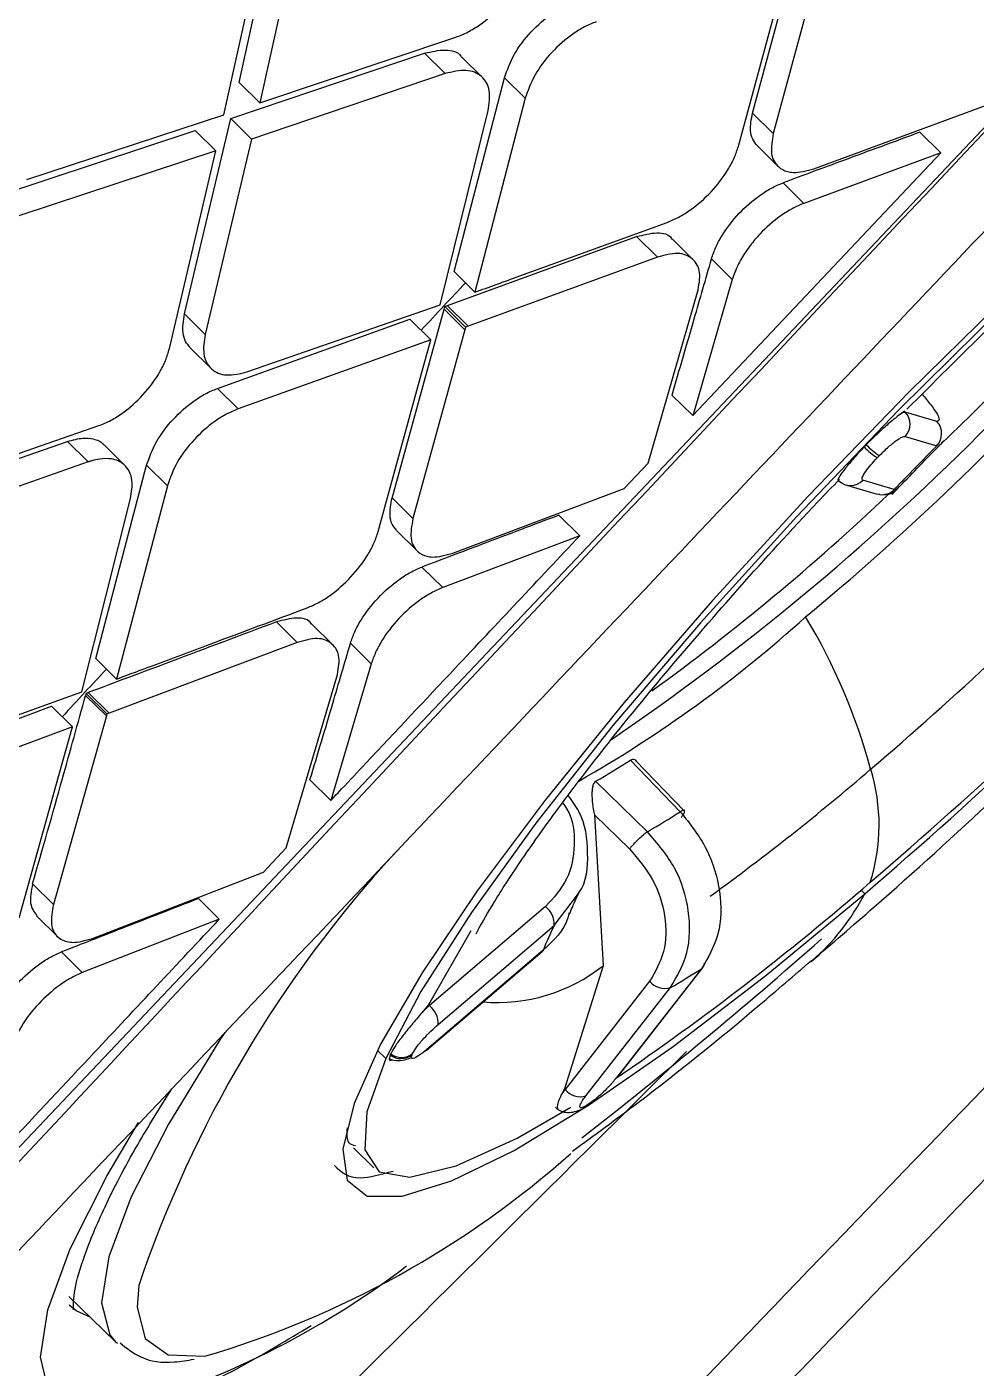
# Model space of a CAD drawing. Extents: x 525 to 613, y 487 to 635.
# Drawn here: x 536.659 to 537.302, y 578.359 to 579.266 of the extents above; entities that cross this region are included whole.
import ezdxf

# ---------------------------------------------------------------- set-up
doc = ezdxf.new("R2010")
doc.units = 0
doc.header["$MEASUREMENT"] = 0
doc.layers.add('1', color=4, linetype='Continuous')
doc.layers.add('STD TEST', color=3, linetype='Continuous')

# ---------------------------------------------------------------- blocks, each defined once
blk = doc.blocks.new('2023 VANGUARD')
at = {"layer": '1', "color": 3, "linetype": 'Continuous', "lineweight": 25}
for p, q in [((-30.8988, -12.69676), (-32.89817, -14.80879)), ((-32.15675, -13.46233), (-32.12678, -13.32712)), ((-32.11282, -13.34092), (-32.14277, -13.47614)), ((-32.16694, -13.48416), (-32.13723, -13.3487)), ((-31.80918, -13.48295), (-31.77436, -13.35483)), ((-31.76032, -13.3687), (-31.79511, -13.49685)), ((-31.81871, -13.50542), (-31.79039, -13.40084)), ((-32.14277, -13.47614), (-32.01005, -13.43166)), ((-32.16235, -13.48673), (-32.03115, -13.44242)), ((-32.01715, -13.45626), (-32.03115, -13.44242)), ((-31.99195, -13.45898), (-32.00595, -13.44514)), ((-32.14277, -13.47614), (-32.15675, -13.46232)), ((-32.01715, -13.45626), (-32.14836, -13.50055)), ((-32.01109, -13.59032), (-31.97704, -13.45915)), ((-31.96303, -13.473), (-31.97704, -13.45915)), ((-32.02069, -13.61273), (-31.98809, -13.48135)), ((-31.96303, -13.473), (-31.99704, -13.6042)), ((-31.76777, -13.5207), (-31.65154, -13.47787)), ((-32.30038, -13.52793), (-32.16694, -13.48416)), ((-32.19371, -13.61897), (-32.16235, -13.48673)), ((-32.14836, -13.50055), (-32.16232, -13.48675)), ((-31.79511, -13.49685), (-31.80917, -13.48295)), ((-32.31965, -13.53882), (-32.18647, -13.49479)), ((-32.17248, -13.5086), (-32.18647, -13.49479)), ((-31.68172, -13.5098), (-31.69581, -13.49588)), ((-32.17249, -13.5086), (-32.30568, -13.55263)), ((-32.2039, -13.64238), (-32.17249, -13.50861)), ((-32.14836, -13.50055), (-32.17971, -13.63281)), ((-31.8061, -13.50501), (-31.79203, -13.51891)), ((-31.84956, -13.68778), (-31.68172, -13.5098)), ((-31.68172, -13.5098), (-31.7744, -13.54409)), ((-31.78848, -13.53017), (-31.7744, -13.54409)), ((-31.9716, -13.595), (-31.86705, -13.55702)), ((-32.01565, -13.61333), (-31.88764, -13.56661)), ((-31.87356, -13.58052), (-31.88763, -13.56661)), ((-31.84926, -13.58234), (-31.86334, -13.56843)), ((-31.87356, -13.58052), (-32.0016, -13.62722)), ((-31.82286, -13.59556), (-31.83694, -13.58165)), ((-31.99704, -13.6042), (-32.01109, -13.59032)), ((-31.82286, -13.59556), (-31.84956, -13.68779)), ((-31.87978, -13.71986), (-31.84634, -13.60425)), ((-32.15135, -13.65816), (-32.02069, -13.61273)), ((-32.05314, -13.74352), (-32.01792, -13.61577)), ((-32.01792, -13.61577), (-32.01744, -13.61398)), ((-32.00386, -13.62966), (-32.01789, -13.61579)), ((-32.01744, -13.61398), (-32.01565, -13.61333)), ((-32.00338, -13.62787), (-32.01741, -13.61401)), ((-32.0016, -13.62722), (-32.01562, -13.61336)), ((-32.17971, -13.63281), (-32.19372, -13.61897)), ((-32.1714, -13.66937), (-32.04104, -13.62254)), ((-32.02699, -13.63643), (-32.04104, -13.62254)), ((-32.00386, -13.62966), (-32.03906, -13.75743)), ((-32.00338, -13.62787), (-32.00386, -13.62966)), ((-32.0016, -13.62722), (-32.00338, -13.62787)), ((-32.18985, -13.64181), (-32.17584, -13.65566)), ((-32.02699, -13.63643), (-32.15737, -13.68324)), ((-32.03382, -13.66184), (-32.02699, -13.63643)), ((-32.0625, -13.76617), (-32.03382, -13.66184)), ((-32.15736, -13.68323), (-32.17138, -13.66938)), ((-31.84956, -13.68778), (-31.86368, -13.67384)), ((-31.70629, -13.68483), (-31.70731, -13.68547)), ((-31.70731, -13.68547), (-31.70576, -13.68539)), ((-31.70576, -13.68539), (-31.70629, -13.68483)), ((-31.68435, -13.69167), (-31.70576, -13.68539)), ((-32.38327, -13.74013), (-32.25166, -13.69455)), ((-32.4029, -13.75066), (-32.27281, -13.70526)), ((-32.25879, -13.71911), (-32.27281, -13.70526)), ((-32.23394, -13.72149), (-32.24795, -13.70764)), ((-31.73361, -13.70893), (-31.73221, -13.70748)), ((-31.70593, -13.70185), (-31.68451, -13.70812)), ((-31.68451, -13.70812), (-31.68384, -13.70702)), ((-31.72469, -13.7163), (-31.72328, -13.71485)), ((-32.25879, -13.71911), (-32.3889, -13.7645)), ((-32.25376, -13.85216), (-32.2193, -13.7214)), ((-32.20527, -13.73526), (-32.2193, -13.7214)), ((-31.89604, -13.73713), (-31.87978, -13.71986)), ((-32.20527, -13.73526), (-32.23969, -13.86607)), ((-31.75078, -13.73192), (-31.75152, -13.73117)), ((-31.74615, -13.73459), (-31.72473, -13.74087)), ((-31.71319, -13.73776), (-31.7346, -13.73148)), ((-32.26314, -13.87479), (-32.23014, -13.74382)), ((-32.03906, -13.75743), (-32.05314, -13.74351)), ((-32.01211, -13.7809), (-31.89604, -13.73713)), ((-31.71248, -13.73661), (-31.71319, -13.73776)), ((-31.92616, -13.76909), (-31.94027, -13.75515)), ((-32.05023, -13.76541), (-32.03615, -13.77933)), ((-31.92616, -13.76909), (-32.01884, -13.80418)), ((-32.01884, -13.80418), (-32.03294, -13.79024)), ((-32.11731, -13.84129), (-32.1314, -13.82737)), ((-32.09324, -13.8429), (-32.1074, -13.82891)), ((-32.11731, -13.84129), (-32.24475, -13.88913)), ((-32.08132, -13.84181), (-32.06721, -13.85575)), ((-32.23969, -13.86607), (-32.25376, -13.85216)), ((-32.06721, -13.85575), (-32.09457, -13.94821)), ((-32.12475, -13.98034), (-32.09053, -13.8646)), ((-32.39267, -13.92134), (-32.26314, -13.87479)), ((-32.2602, -13.87573), (-32.26058, -13.87711)), ((-32.2465, -13.89102), (-32.26058, -13.87711)), ((-32.25883, -13.87522), (-32.2602, -13.87573)), ((-32.24612, -13.88965), (-32.2602, -13.87573)), ((-32.24475, -13.88913), (-32.25883, -13.87522)), ((-32.41283, -13.93244), (-32.28361, -13.88449)), ((-32.26954, -13.8984), (-32.28361, -13.88449)), ((-32.24612, -13.88965), (-32.2465, -13.89102)), ((-32.24475, -13.88913), (-32.24612, -13.88965)), ((-32.26954, -13.8984), (-32.39878, -13.94633)), ((-32.2465, -13.89102), (-32.28239, -14.01862)), ((-32.27635, -13.92326), (-32.26954, -13.8984)), ((-32.30563, -14.02756), (-32.27635, -13.92326)), ((-31.85807, -13.95583), (-31.89183, -13.92095)), ((-31.85523, -13.95542), (-31.88833, -13.92121)), ((-32.09458, -13.94821), (-32.10872, -13.93423)), ((-31.91539, -13.93526), (-31.88034, -13.96936)), ((-31.91621, -13.95793), (-31.91036, -14.06008)), ((-31.91621, -13.95793), (-31.89241, -13.98106)), ((-32.14007, -13.99665), (-32.12475, -13.98034)), ((-32.25595, -14.04158), (-32.14007, -13.99665)), ((-32.28238, -14.01862), (-32.29649, -14.00468)), ((-32.17013, -14.02864), (-32.18427, -14.01467)), ((-31.9434, -14.03285), (-31.92762, -14.01212)), ((-31.73319, -14.01135), (-31.73569, -14.00886)), ((-32.29381, -14.02636), (-32.2797, -14.04031)), ((-31.94926, -14.02005), (-32.02786, -14.08709)), ((-32.17013, -14.02864), (-32.26281, -14.06474)), ((-32.022, -14.09989), (-31.9434, -14.03285)), ((-31.99987, -14.03653), (-32.0284, -14.08654)), ((-32.27695, -14.05077), (-32.26281, -14.06474)), ((-32.03012, -14.11745), (-31.95151, -14.05042)), ((-31.95095, -14.04965), (-32.02956, -14.11669)), ((-31.95095, -14.04965), (-31.95151, -14.05042)), ((-31.91036, -14.06009), (-31.93654, -14.14333)), ((-31.84365, -14.06208), (-31.90084, -14.13539)), ((-31.89975, -14.13443), (-31.84256, -14.06112)), ((-31.8788, -14.07056), (-31.93599, -14.14387)), ((-31.92196, -14.14822), (-31.86477, -14.07491)), ((-32.0284, -14.08654), (-32.03215, -14.09089)), ((-32.03215, -14.09089), (-32.02786, -14.08709)), ((-32.02786, -14.08709), (-32.0284, -14.08654)), ((-32.05733, -14.12287), (-32.06301, -14.11737)), ((-32.05442, -14.1205), (-32.05405, -14.11968)), ((-32.03963, -14.12036), (-32.03926, -14.11953)), ((-31.93654, -14.14333), (-31.93874, -14.14759)), ((-31.93874, -14.14759), (-31.93599, -14.14387)), ((-31.93599, -14.14387), (-31.93654, -14.14333)), ((-31.92395, -14.15673), (-31.92292, -14.1561)), ((-31.92082, -14.15423), (-31.92186, -14.15486)), ((-32.07935, -14.18341), (-32.06543, -14.19687)), ((-32.27196, -14.28395), (-32.24049, -14.31432)), ((-32.24049, -14.31432), (-32.23908, -14.31559))]:
    blk.add_line(p, q, dxfattribs=at)
at = {"layer": '1', "color": 3, "linetype": 'Continuous', "lineweight": 25, "flags": 128}
for points in [[(-31.49222, -13.47536), (-31.56189, -13.53663), (-31.6327, -13.60252), (-31.70307, -13.67155), (-31.77141, -13.74219), (-31.83621, -13.81285), (-31.89602, -13.88196), (-31.9495, -13.94798), (-31.99546, -14.00942), (-32.03286, -14.06492), (-32.06088, -14.11324), (-32.07889, -14.15329), (-32.08648, -14.18419), (-32.08349, -14.20524), (-32.06999, -14.21597), (-32.04627, -14.21615), (-32.01286, -14.20576), (-31.97052, -14.18504), (-31.92018, -14.15446), (-31.86298, -14.1147), (-31.80018, -14.06664), (-31.73319, -14.01135)], [(-31.49564, -13.48352), (-31.56666, -13.54606), (-31.63881, -13.61347), (-31.71031, -13.68408), (-31.77941, -13.75615), (-31.8444, -13.82791), (-31.90367, -13.8976), (-31.95578, -13.96349), (-31.99944, -14.02396), (-32.03357, -14.07753), (-32.05733, -14.12287)], [(-31.72305, -13.74122), (-31.72346, -13.74116), (-31.72473, -13.74087)], [(-32.16643, -14.10527), (-32.16974, -14.11031), (-32.20459, -14.16724), (-32.22981, -14.21642), (-32.24496, -14.25702), (-32.24978, -14.28834), (-32.24419, -14.30984), (-32.24049, -14.31432)], [(-32.05733, -14.12287), (-32.07014, -14.15888), (-32.07169, -14.18466), (-32.06192, -14.19957), (-32.04109, -14.20325), (-32.00971, -14.19562), (-31.96855, -14.17685), (-31.93208, -14.15588)], [(-31.89975, -14.13443), (-31.89984, -14.13453), (-31.90084, -14.13539)], [(-31.92082, -14.15423), (-31.92198, -14.15543), (-31.92292, -14.1561)], [(-32.24085, -14.36171), (-32.24495, -14.36218), (-32.27029, -14.35993), (-32.28572, -14.34749), (-32.29101, -14.32506), (-32.28606, -14.29299), (-32.27096, -14.25179), (-32.24595, -14.2021), (-32.2249, -14.16617)], [(-32.22461, -14.2766), (-32.22576, -14.29116), (-32.22028, -14.31228), (-32.20466, -14.32339), (-32.17978, -14.3244)], [(-32.25745, -14.29796), (-32.26709, -14.29373), (-32.27173, -14.28977)]]:
    blk.add_lwpolyline(points, dxfattribs=at)
at = {"layer": '1', "color": 3, "linetype": 'Continuous', "lineweight": 25}
for centre, radius, start, end in [((-32.88227, -12.47365), 1.73491, 304.29501, 325.66972), ((-32.90513, -12.45114), 1.77923, 309.50503, 325.84265), ((-32.88506, -12.45361), 1.73759, 313.80986, 323.86275), ((-31.71448, -13.69353), 0.01193, 315.81174, 43.04017), ((-31.69307, -13.69981), 0.01193, 315.81172, 43.04209), ((-31.69882, -13.67614), 0.04579, 223.17789, 237.70417), ((-29.6896, -15.66701), 2.79587, 135.5221, 136.36711), ((-31.70022, -13.6776), 0.04579, 223.17789, 237.70417), ((-31.74291, -13.72357), 0.01147, 226.6869, 316.42054), ((-32.7835, -12.61947), 1.54757, 305.8414, 313.54601), ((-31.72155, -13.72974), 0.01158, 262.55316, 316.19703), ((-33.50633, -11.85368), 2.73081, 310.5996, 315.37215), ((-34.06604, -11.29243), 3.58256, 310.62975, 315.57949), ((-33.96678, -11.39365), 3.43762, 310.60515, 315.43666), ((-32.35764, -13.17859), 0.87061, 299.66824, 312.16049), ((-32.1143, -14.03064), 0.39877, 15.04663, 31.22136), ((-32.16559, -13.4969), 0.50474, 299.71633, 302.84511), ((-32.82945, -12.64757), 1.68754, 305.99019, 310.69128), ((-31.85116, -13.96495), 0.1277, 342.41296, 17.23532), ((-32.13124, -13.53129), 0.50483, 299.80192, 302.75941), ((-31.44499, -14.54028), 0.823, 137.4772, 161.3134), ((-32.96371, -12.58045), 1.88377, 304.30869, 310.93596), ((-31.86937, -13.94088), 0.15333, 310.90355, 332.63765), ((-31.95879, -14.03215), 0.01541, 357.39741, 51.76862), ((-31.72007, -14.14336), 0.24918, 153.67312, 157.91046), ((-34.07308, -11.42423), 3.49161, 307.97322, 311.43393), ((-31.98167, -13.97032), 0.11466, 265.06398, 308.46839), ((-32.16637, -13.55468), 0.60134, 300.10348, 302.45797), ((-31.84593, -14.05849), 0.00425, 302.45701, 1.52106), ((-31.86851, -14.06217), 0.01327, 219.17399, 286.3598), ((-32.03739, -14.09919), 0.0154, 357.39704, 51.76788), ((-32.03154, -14.1158), 0.00217, 274.93329, 335.67342), ((-32.04712, -14.11077), 0.01216, 233.10613, 308.01846), ((-32.04675, -14.10995), 0.01216, 233.10613, 308.01846), ((-31.9257, -14.13548), 0.01327, 219.17507, 286.36012), ((-31.92794, -14.15016), 0.00769, 285.70699, 322.27719), ((-32.36306, -13.70153), 0.64928, 286.39659, 311.58249), ((-32.40228, -13.79008), 0.59399, 285.76997, 307.18472)]:
    blk.add_arc(centre, radius, start, end, dxfattribs=at)
for points, knots in [([(-26.25657, -9.00659), (-26.28639, -9.03262), (-26.34616, -9.08477), (-26.43588, -9.16337), (-26.52589, -9.24245), (-26.61618, -9.32202), (-26.70675, -9.40207), (-26.79761, -9.48261), (-26.96246, -9.62917), (-27.20071, -9.84237), (-27.56336, -10.17021), (-27.97706, -10.54895), (-28.64491, -11.16944), (-29.51041, -11.99309), (-30.38702, -12.85546), (-31.08022, -13.55442), (-31.59577, -14.08289), (-32.10642, -14.61502), (-32.50043, -15.03251), (-32.78012, -15.33225), (-32.94828, -15.5135), (-33.11556, -15.69485), (-33.28196, -15.8763), (-33.44748, -16.05784), (-33.61212, -16.23948), (-33.77589, -16.42122), (-33.93877, -16.60306), (-34.10078, -16.78499), (-34.2619, -16.96703), (-34.42218, -17.14914), (-34.52841, -17.27076), (-34.58149, -17.33153)], [0, 0, 0, 0, 0.010126, 0.020295, 0.030505, 0.040758, 0.051054, 0.061392, 0.071773, 0.107388, 0.142994, 0.196448, 0.250296, 0.375054, 0.500194, 0.562652, 0.625129, 0.687783, 0.750122, 0.771141, 0.792123, 0.813067, 0.833974, 0.854846, 0.875682, 0.896484, 0.917252, 0.937986, 0.958689, 0.97936, 1, 1, 1, 1]), ([(-34.2953, -16.35644), (-34.14823, -16.20119), (-33.85224, -15.88876), (-33.42001, -15.43141), (-33.01014, -14.9978), (-32.63664, -14.60267), (-32.26473, -14.20939), (-31.88595, -13.8093), (-31.49148, -13.39343), (-31.16359, -13.0484), (-30.89979, -12.77112), (-30.69771, -12.5589), (-30.49465, -12.34581), (-30.2801, -12.12086), (-30.04349, -11.87298), (-29.7782, -11.59537), (-29.4728, -11.27614), (-29.12524, -10.91318), (-28.73351, -10.50434), (-28.30692, -10.05918), (-27.85935, -9.59244), (-27.55441, -9.27357), (-27.40314, -9.11539)], [0, 0, 0, 0, 0.064164, 0.129134, 0.188798, 0.243179, 0.292266, 0.351199, 0.408496, 0.464259, 0.494029, 0.523343, 0.552199, 0.582361, 0.616634, 0.655054, 0.697624, 0.749251, 0.805912, 0.867594, 0.93432, 1, 1, 1, 1]), ([(-26.55478, -9.37295), (-26.88226, -9.65981), (-27.5372, -10.23354), (-28.50504, -11.11777), (-29.46085, -12.01809), (-30.40261, -12.93529), (-31.32967, -13.86783), (-32.24048, -14.81509), (-33.13578, -15.77498), (-33.7174, -16.4252), (-34.00821, -16.75031)], [0, 0, 0, 0, 0.125, 0.25, 0.375, 0.5, 0.625, 0.75, 0.875, 1, 1, 1, 1]), ([(-25.4146, -10.42822), (-25.73718, -10.66788), (-26.37907, -11.14478), (-27.29479, -11.91767), (-28.1843, -12.70944), (-29.04763, -13.52619), (-29.88568, -14.35636), (-30.70248, -15.19729), (-31.48962, -16.05891), (-32.25225, -16.95211), (-32.72607, -17.57745), (-32.96433, -17.8919)], [0, 0, 0, 0, 0.113392, 0.225638, 0.337341, 0.448782, 0.560233, 0.669481, 0.778832, 0.888788, 1, 1, 1, 1]), ([(-24.94078, -10.91658), (-25.07314, -11.00395), (-25.34063, -11.18051), (-25.73977, -11.45882), (-26.14187, -11.75063), (-26.54587, -12.05691), (-26.93998, -12.36861), (-27.39127, -12.74029), (-27.90368, -13.18313), (-28.49004, -13.71901), (-29.00885, -14.21955), (-29.45203, -14.66528), (-29.81071, -15.03849), (-30.15206, -15.4062), (-30.47616, -15.7679), (-30.79284, -16.13423), (-31.16982, -16.58711), (-31.59854, -17.13064), (-32.06215, -17.75575), (-32.34962, -18.17759), (-32.49127, -18.38545)], [0, 0, 0, 0, 0.044709, 0.090349, 0.13691, 0.184379, 0.232745, 0.277954, 0.348418, 0.422679, 0.500679, 0.550525, 0.598903, 0.645795, 0.691185, 0.735062, 0.781563, 0.856423, 0.929252, 1, 1, 1, 1]), ([(-30.89711, -12.69707), (-31.30908, -13.13221), (-31.94241, -13.80118), (-33.07212, -15.01723), (-33.79284, -15.79493), (-34.29483, -16.33661)], [0, 0, 0, 0, 0.360925, 0.55487, 1, 1, 1, 1]), ([(-32.01005, -13.43166), (-32.00728, -13.43057), (-32.00189, -13.42845), (-31.99148, -13.42196), (-31.97939, -13.41138), (-31.96987, -13.39854), (-31.96439, -13.38774), (-31.96284, -13.38241), (-31.96205, -13.37972)], [0, 0, 0, 0, 0.135033, 0.26346, 0.499555, 0.743258, 0.870124, 1, 1, 1, 1]), ([(-31.97705, -13.45915), (-31.97517, -13.45385), (-31.97147, -13.44336), (-31.95946, -13.42762), (-31.9473, -13.41696), (-31.93689, -13.4105), (-31.93162, -13.40839), (-31.92894, -13.40732)], [0, 0, 0, 0, 0.252355, 0.499548, 0.740352, 0.86794, 1, 1, 1, 1]), ([(-31.91492, -13.42117), (-31.91759, -13.42224), (-31.92285, -13.42434), (-31.93325, -13.43079), (-31.94544, -13.44146), (-31.95745, -13.45721), (-31.96116, -13.46771), (-31.96303, -13.473)], [0, 0, 0, 0, 0.1315, 0.258861, 0.500203, 0.748014, 1, 1, 1, 1]), ([(-32.03115, -13.44242), (-32.0264, -13.44137), (-32.0169, -13.43927), (-32.00823, -13.44148), (-32.00636, -13.44504), (-32.0062, -13.44534)], [0, 0, 0, 0, 0.47784, 0.955681, 1, 1, 1, 1]), ([(-31.76944, -14.05717), (-31.75531, -14.04501), (-31.71384, -14.00931), (-31.64526, -13.9472), (-31.56482, -13.87068), (-31.4867, -13.79258), (-31.41108, -13.71318), (-31.33797, -13.63252), (-31.26788, -13.55038), (-31.21446, -13.48495), (-31.1866, -13.44694), (-31.17902, -13.4366)], [0, 0, 0, 0, 0.0661386, 0.1941198, 0.319048, 0.4425126, 0.5660406, 0.6906169, 0.8179342, 0.9504935, 1, 1, 1, 1]), ([(-31.80598, -13.5049), (-31.8071, -13.5036), (-31.8094, -13.50095), (-31.81117, -13.4938), (-31.80994, -13.48711), (-31.80917, -13.48295)], [0, 0, 0, 0, 0.2667684, 0.5449548, 1, 1, 1, 1]), ([(-31.79511, -13.49685), (-31.79591, -13.50158), (-31.79751, -13.51107), (-31.79286, -13.51928), (-31.78672, -13.52246), (-31.77916, -13.52374), (-31.77259, -13.52199), (-31.76777, -13.52071)], [0, 0, 0, 0, 0.249436, 0.499162, 0.659054, 0.75015, 1, 1, 1, 1]), ([(-31.69581, -13.49588), (-31.71309, -13.50229), (-31.74396, -13.51374), (-31.77488, -13.52515), (-31.78848, -13.53017)], [0, 0, 0, 0, 0.56, 1, 1, 1, 1]), ([(-31.86705, -13.55702), (-31.86439, -13.55592), (-31.85917, -13.55374), (-31.84884, -13.5472), (-31.83668, -13.53657), (-31.82696, -13.52383), (-31.82127, -13.51325), (-31.81957, -13.50805), (-31.81871, -13.50542)], [0, 0, 0, 0, 0.132268, 0.25987, 0.500236, 0.742346, 0.869335, 1, 1, 1, 1]), ([(-31.70464, -13.6835), (-31.68641, -13.66523), (-31.64868, -13.62742), (-31.59057, -13.57271), (-31.54322, -13.53007), (-31.51638, -13.50701), (-31.50834, -13.5001)], [0, 0, 0, 0, 0.278541, 0.576582, 0.873075, 1, 1, 1, 1]), ([(-31.83695, -13.58165), (-31.83607, -13.57906), (-31.83435, -13.57395), (-31.82864, -13.56343), (-31.81885, -13.55065), (-31.80661, -13.53998), (-31.79628, -13.53344), (-31.79111, -13.53127), (-31.78848, -13.53016)], [0, 0, 0, 0, 0.129272, 0.255761, 0.499581, 0.741672, 0.868909, 1, 1, 1, 1]), ([(-31.7744, -13.54408), (-31.77702, -13.54519), (-31.78219, -13.54737), (-31.7925, -13.55389), (-31.7999, -13.56035), (-31.80647, -13.56733), (-31.81106, -13.57273), (-31.817, -13.58149), (-31.82077, -13.58957), (-31.82232, -13.59402), (-31.82286, -13.59556)], [0, 0, 0, 0, 0.13094, 0.258068, 0.499612, 0.499695, 0.624656, 0.769742, 0.920027, 1, 1, 1, 1]), ([(-31.88763, -13.56661), (-31.883, -13.56542), (-31.87374, -13.56303), (-31.86537, -13.56495), (-31.86368, -13.56836), (-31.86356, -13.56861)], [0, 0, 0, 0, 0.480701, 0.961402, 1, 1, 1, 1]), ([(-31.86367, -13.67384), (-31.85864, -13.65668), (-31.84966, -13.62603), (-31.84083, -13.59521), (-31.83694, -13.58165)], [0, 0, 0, 0, 0.56, 1, 1, 1, 1]), ([(-32.00349, -13.59783), (-32.00834, -13.60303), (-32.01833, -13.61375), (-32.02833, -13.62449), (-32.03348, -13.63002)], [0, 0, 0, 0, 0.484579, 1, 1, 1, 1]), ([(-31.99704, -13.6042), (-31.99229, -13.60249), (-31.98381, -13.59942), (-31.97533, -13.59635), (-31.9716, -13.595)], [0, 0, 0, 0, 0.56, 1, 1, 1, 1]), ([(-32.18975, -13.64172), (-32.19089, -13.64041), (-32.19323, -13.63772), (-32.19539, -13.63042), (-32.19437, -13.62342), (-32.19372, -13.61897)], [0, 0, 0, 0, 0.254788, 0.525371, 1, 1, 1, 1]), ([(-32.17971, -13.63281), (-32.18038, -13.63742), (-32.18142, -13.64455), (-32.17894, -13.65193), (-32.17456, -13.65771), (-32.16575, -13.66156), (-32.15615, -13.65929), (-32.15135, -13.65816)], [0, 0, 0, 0, 0.236457, 0.365422, 0.501228, 0.750545, 1, 1, 1, 1]), ([(-32.25166, -13.69455), (-32.2489, -13.69344), (-32.24354, -13.69127), (-32.2332, -13.68471), (-32.22118, -13.67405), (-32.2117, -13.66117), (-32.20624, -13.65036), (-32.20468, -13.64506), (-32.2039, -13.64238)], [0, 0, 0, 0, 0.135568, 0.264157, 0.499477, 0.74404, 0.870718, 1, 1, 1, 1]), ([(-32.21931, -13.7214), (-32.21743, -13.71612), (-32.21371, -13.70564), (-32.20176, -13.68989), (-32.18967, -13.67917), (-32.17934, -13.67263), (-32.17408, -13.67047), (-32.1714, -13.66937)], [0, 0, 0, 0, 0.251611, 0.499637, 0.739038, 0.866938, 1, 1, 1, 1]), ([(-31.69436, -13.6733), (-31.69234, -13.67574), (-31.68606, -13.68331), (-31.68159, -13.69083), (-31.68343, -13.69139), (-31.68435, -13.69167)], [0, 0, 0, 0, 0.191993, 0.596618, 1, 1, 1, 1]), ([(-32.15736, -13.68323), (-32.16003, -13.68433), (-32.16527, -13.68648), (-32.1756, -13.693), (-32.18771, -13.70373), (-32.19968, -13.71951), (-32.2034, -13.72999), (-32.20527, -13.73527)], [0, 0, 0, 0, 0.13223, 0.259817, 0.500136, 0.748424, 1, 1, 1, 1]), ([(-31.70731, -13.68547), (-31.70845, -13.6863), (-31.71074, -13.68798), (-31.71707, -13.69317), (-31.72455, -13.6998), (-31.72968, -13.70494), (-31.73221, -13.70748)], [0, 0, 0, 0, 0.246603, 0.499388, 0.752586, 1, 1, 1, 1]), ([(-32.27281, -13.70526), (-32.26923, -13.70426), (-32.26288, -13.70249), (-32.2548, -13.70343), (-32.24992, -13.70521), (-32.24828, -13.70749), (-32.24809, -13.70776)], [0, 0, 0, 0, 0.349793, 0.62048, 0.954518, 1, 1, 1, 1]), ([(-31.72328, -13.71485), (-31.72121, -13.7128), (-31.71707, -13.70871), (-31.71159, -13.70437), (-31.70769, -13.70197), (-31.70652, -13.70189), (-31.70593, -13.70185)], [0, 0, 0, 0, 0.279658, 0.559227, 0.779582, 1, 1, 1, 1]), ([(-31.71474, -13.74116), (-31.70563, -13.73163), (-31.69393, -13.7194), (-31.68198, -13.70726), (-31.67935, -13.70458)], [0, 0, 0, 0, 0.779431, 1, 1, 1, 1]), ([(-32.23013, -13.74382), (-32.22948, -13.73954), (-32.22844, -13.7327), (-32.23076, -13.7253), (-32.23492, -13.71976), (-32.24188, -13.71671), (-32.24982, -13.71676), (-32.25525, -13.71795), (-32.25789, -13.71883), (-32.2587, -13.71908), (-32.25879, -13.71911)], [0, 0, 0, 0, 0.221443, 0.353893, 0.500547, 0.710557, 0.863981, 0.96052, 0.995484, 1, 1, 1, 1]), ([(-31.73362, -13.70893), (-31.73602, -13.7115), (-31.74089, -13.71669), (-31.74655, -13.72363), (-31.75046, -13.72903), (-31.75117, -13.73046), (-31.75152, -13.73116)], [0, 0, 0, 0, 0.247558, 0.500834, 0.753648, 1, 1, 1, 1]), ([(-31.7346, -13.73148), (-31.73489, -13.73106), (-31.73546, -13.7302), (-31.73304, -13.72608), (-31.72928, -13.72122), (-31.72622, -13.71794), (-31.72469, -13.7163)], [0, 0, 0, 0, 0.279486, 0.559002, 0.779415, 1, 1, 1, 1]), ([(-31.99623, -14.03858), (-31.99564, -14.03738), (-31.99362, -14.03332), (-31.98404, -14.01669), (-31.96661, -13.98974), (-31.94082, -13.95334), (-31.90708, -13.9093), (-31.86586, -13.85885), (-31.818, -13.80382), (-31.77882, -13.76044), (-31.75524, -13.73598), (-31.75035, -13.73092)], [0, 0, 0, 0, 0.043004, 0.145997, 0.261439, 0.388068, 0.523586, 0.66555, 0.811895, 0.961062, 1, 1, 1, 1]), ([(-32.05011, -13.7653), (-32.05121, -13.76403), (-32.05347, -13.76142), (-32.05519, -13.75435), (-32.05392, -13.74767), (-32.05314, -13.74351)], [0, 0, 0, 0, 0.265135, 0.542923, 1, 1, 1, 1]), ([(-31.71953, -13.74091), (-31.71835, -13.74094), (-31.7146, -13.74101), (-31.71254, -13.73848), (-31.71113, -13.73675)], [0, 0, 0, 0, 0.314525, 1, 1, 1, 1]), ([(-32.03906, -13.75743), (-32.03988, -13.76215), (-32.04152, -13.77159), (-32.03694, -13.77976), (-32.03084, -13.78284), (-32.02334, -13.78399), (-32.0169, -13.78222), (-32.01211, -13.7809)], [0, 0, 0, 0, 0.249373, 0.499119, 0.663157, 0.750128, 1, 1, 1, 1]), ([(-31.94027, -13.75515), (-31.95756, -13.76171), (-31.98844, -13.77342), (-32.01934, -13.7851), (-32.03294, -13.79024)], [0, 0, 0, 0, 0.56, 1, 1, 1, 1]), ([(-32.1107, -13.8179), (-32.10806, -13.81677), (-32.10287, -13.81455), (-32.0926, -13.80796), (-32.08048, -13.79728), (-32.07077, -13.78452), (-32.06508, -13.77396), (-32.06336, -13.76879), (-32.06249, -13.76616)], [0, 0, 0, 0, 0.1325096, 0.2601984, 0.5003101, 0.742674, 0.8695669, 1, 1, 1, 1]), ([(-32.09458, -13.94821), (-32.09374, -13.94732), (-32.09132, -13.94474), (-32.0834, -13.93632), (-32.05617, -13.90734), (-32.00247, -13.85021), (-31.95424, -13.79894), (-31.92616, -13.76909)], [0, 0, 0, 0, 0.014823, 0.043268, 0.141024, 0.5, 1, 1, 1, 1]), ([(-32.08132, -13.84181), (-32.08044, -13.83924), (-32.07869, -13.83415), (-32.07297, -13.82365), (-32.06318, -13.81087), (-32.05098, -13.80016), (-32.0407, -13.79357), (-32.03556, -13.79136), (-32.03294, -13.79024)], [0, 0, 0, 0, 0.129122, 0.255545, 0.499536, 0.741234, 0.86858, 1, 1, 1, 1]), ([(-32.01884, -13.80418), (-32.02144, -13.8053), (-32.02658, -13.80751), (-32.03685, -13.81409), (-32.04905, -13.8248), (-32.05886, -13.83759), (-32.06458, -13.84809), (-32.06633, -13.85318), (-32.06721, -13.85575)], [0, 0, 0, 0, 0.131147, 0.258379, 0.500319, 0.744343, 0.870813, 1, 1, 1, 1]), ([(-32.2148, -13.85679), (-32.20195, -13.85199), (-32.16724, -13.83903), (-32.13255, -13.82606), (-32.1107, -13.81789)], [0, 0, 0, 0, 0.370314, 1, 1, 1, 1]), ([(-32.10761, -13.82908), (-32.10773, -13.82884), (-32.10933, -13.82552), (-32.11744, -13.82382), (-32.12674, -13.82618), (-32.1314, -13.82737)], [0, 0, 0, 0, 0.038112, 0.518443, 1, 1, 1, 1]), ([(-32.1314, -13.82737), (-32.15518, -13.83631), (-32.19763, -13.85227), (-32.24013, -13.86821), (-32.25883, -13.87521)], [0, 0, 0, 0, 0.56, 1, 1, 1, 1]), ([(-32.10871, -13.93423), (-32.10355, -13.91703), (-32.09434, -13.88632), (-32.08529, -13.85541), (-32.08131, -13.84181)], [0, 0, 0, 0, 0.56, 1, 1, 1, 1]), ([(-32.24652, -13.85931), (-32.25135, -13.86452), (-32.26132, -13.87528), (-32.27129, -13.88604), (-32.27643, -13.89159)], [0, 0, 0, 0, 0.484395, 1, 1, 1, 1]), ([(-32.23969, -13.86607), (-32.23504, -13.86434), (-32.22675, -13.86125), (-32.21845, -13.85815), (-32.2148, -13.85679)], [0, 0, 0, 0, 0.56, 1, 1, 1, 1]), ([(-32.2965, -14.00468), (-32.2897, -13.98097), (-32.27758, -13.93863), (-32.26577, -13.89591), (-32.26058, -13.87711)], [0, 0, 0, 0, 0.56, 1, 1, 1, 1]), ([(-31.8876, -13.9217), (-31.88804, -13.92136), (-31.88895, -13.92066), (-31.89045, -13.92032), (-31.89138, -13.92074), (-31.89183, -13.92095)], [0, 0, 0, 0, 0.31539, 0.661386, 1, 1, 1, 1]), ([(-31.91539, -13.93526), (-31.91576, -13.93555), (-31.91651, -13.93614), (-31.91727, -13.93799), (-31.91772, -13.94045), (-31.91796, -13.94462), (-31.91767, -13.9507), (-31.91671, -13.95546), (-31.91621, -13.95793)], [0, 0, 0, 0, 0.094256, 0.190576, 0.298462, 0.424807, 0.701731, 1, 1, 1, 1]), ([(-31.93774, -13.94982), (-31.93672, -13.95125), (-31.93075, -13.95966), (-31.92875, -13.97844), (-31.93298, -14.00231), (-31.94384, -14.01414), (-31.94926, -14.02005)], [0, 0, 0, 0, 0.064037, 0.376454, 0.688707, 1, 1, 1, 1]), ([(-31.92762, -14.01212), (-31.92729, -14.01169), (-31.92128, -14.00398), (-31.91988, -13.98371), (-31.92257, -13.96012), (-31.93127, -13.94841), (-31.93392, -13.94484)], [0, 0, 0, 0, 0.023411, 0.423956, 0.824473, 1, 1, 1, 1]), ([(-31.85532, -13.95647), (-31.85519, -13.95606), (-31.85493, -13.95523), (-31.85543, -13.95481), (-31.85647, -13.95497), (-31.85755, -13.95555), (-31.85807, -13.95583)], [0, 0, 0, 0, 0.259419, 0.518943, 0.768457, 1, 1, 1, 1]), ([(-31.85807, -13.95583), (-31.85165, -13.96389), (-31.8388, -13.98), (-31.83002, -14.01001), (-31.83049, -14.03956), (-31.83926, -14.05457), (-31.84365, -14.06208)], [0, 0, 0, 0, 0.249978, 0.4999653, 0.7499704, 1, 1, 1, 1]), ([(-31.85747, -13.95983), (-31.857, -13.9592), (-31.85602, -13.9579), (-31.85556, -13.95696), (-31.85532, -13.95647)], [0, 0, 0, 0, 0.481439, 1, 1, 1, 1]), ([(-31.89241, -13.98106), (-31.89199, -13.98053), (-31.89113, -13.97947), (-31.88908, -13.97719), (-31.88627, -13.97431), (-31.8835, -13.97178), (-31.88153, -13.97017), (-31.88073, -13.96963), (-31.88034, -13.96936)], [0, 0, 0, 0, 0.124722, 0.249344, 0.5, 0.750656, 0.875278, 1, 1, 1, 1]), ([(-31.86477, -14.07491), (-31.86037, -14.06739), (-31.85158, -14.05237), (-31.85109, -14.02282), (-31.86013, -13.99296), (-31.8736, -13.97722), (-31.88034, -13.96936)], [0, 0, 0, 0, 0.25003, 0.500035, 0.750022, 1, 1, 1, 1]), ([(-31.89241, -13.98106), (-31.88671, -13.98776), (-31.87528, -14.00117), (-31.86741, -14.02646), (-31.86765, -14.05145), (-31.87509, -14.06419), (-31.8788, -14.07056)], [0, 0, 0, 0, 0.249817, 0.500222, 0.750496, 1, 1, 1, 1]), ([(-32.29649, -14.00468), (-32.29743, -14.00947), (-32.29923, -14.01865), (-32.29542, -14.02374), (-32.2936, -14.02618)], [0, 0, 0, 0, 0.520763, 1, 1, 1, 1]), ([(-32.18427, -14.01467), (-32.20156, -14.02141), (-32.23245, -14.03345), (-32.26335, -14.04548), (-32.27695, -14.05077)], [0, 0, 0, 0, 0.56, 1, 1, 1, 1]), ([(-31.93322, -14.02544), (-31.93186, -14.02214), (-31.93012, -14.01791), (-31.92728, -14.01218), (-31.92665, -14.01091)], [0, 0, 0, 0, 0.778942, 1, 1, 1, 1]), ([(-32.28238, -14.01862), (-32.28323, -14.02331), (-32.28494, -14.0327), (-32.28012, -14.04141), (-32.27373, -14.04399), (-32.26604, -14.04452), (-32.2607, -14.04297), (-32.25595, -14.04158)], [0, 0, 0, 0, 0.249425, 0.49934, 0.719111, 0.749985, 1, 1, 1, 1]), ([(-31.93344, -14.02419), (-31.93367, -14.02534), (-31.93564, -14.0356), (-31.94375, -14.04304), (-31.95095, -14.04965)], [0, 0, 0, 0, 0.112441, 1, 1, 1, 1]), ([(-32.33932, -14.20909), (-32.33639, -14.20597), (-32.32778, -14.19679), (-32.29959, -14.16671), (-32.24614, -14.10966), (-32.19834, -14.05871), (-32.17013, -14.02864)], [0, 0, 0, 0, 0.051966, 0.152621, 0.5, 1, 1, 1, 1]), ([(-32.32523, -14.10243), (-32.32433, -14.09988), (-32.32256, -14.09482), (-32.31681, -14.08435), (-32.30702, -14.07156), (-32.29487, -14.06081), (-32.28465, -14.05417), (-32.27954, -14.05191), (-32.27695, -14.05077)], [0, 0, 0, 0, 0.129018, 0.255399, 0.499563, 0.740831, 0.868268, 1, 1, 1, 1]), ([(-31.9311, -14.18566), (-31.91627, -14.17478), (-31.87436, -14.14404), (-31.82042, -14.10064), (-31.78097, -14.06657), (-31.76924, -14.05644)], [0, 0, 0, 0, 0.2780062, 0.7854052, 1, 1, 1, 1]), ([(-32.26281, -14.06474), (-32.2654, -14.06589), (-32.27051, -14.06814), (-32.28072, -14.07478), (-32.29293, -14.08568), (-32.30453, -14.10039), (-32.30913, -14.11142), (-32.3109, -14.11593), (-32.31109, -14.1164)], [0, 0, 0, 0, 0.131805, 0.259314, 0.500729, 0.750146, 0.973901, 1, 1, 1, 1]), ([(-32.03216, -14.09089), (-32.03445, -14.09358), (-32.03911, -14.09903), (-32.0458, -14.10723), (-32.05133, -14.11462), (-32.05315, -14.118), (-32.05405, -14.11968)], [0, 0, 0, 0, 0.246603, 0.499388, 0.752586, 1, 1, 1, 1]), ([(-32.03926, -14.11953), (-32.03847, -14.11814), (-32.0369, -14.11535), (-32.03207, -14.10961), (-32.02686, -14.1042), (-32.02362, -14.10133), (-32.022, -14.09989)], [0, 0, 0, 0, 0.279658, 0.559227, 0.779582, 1, 1, 1, 1]), ([(-32.02956, -14.11669), (-32.03149, -14.11825), (-32.03537, -14.12137), (-32.0389, -14.12306), (-32.04039, -14.12271), (-32.03988, -14.12114), (-32.03963, -14.12036)], [0, 0, 0, 0, 0.279486, 0.559002, 0.779415, 1, 1, 1, 1]), ([(-33.02839, -15.27764), (-32.83807, -15.09098), (-32.44558, -14.70603), (-32.05507, -14.31802), (-31.85392, -14.11815)], [0, 0, 0, 0, 0.484893, 1, 1, 1, 1]), ([(-32.05538, -14.12306), (-32.0539, -14.12357), (-32.05094, -14.12458), (-32.04536, -14.12416), (-32.0415, -14.12275), (-32.04, -14.1222)], [0, 0, 0, 0, 0.382657, 0.759995, 1, 1, 1, 1]), ([(-32.05442, -14.1205), (-32.05486, -14.12177), (-32.0557, -14.12417), (-32.05419, -14.12407), (-32.05349, -14.12402)], [0, 0, 0, 0, 0.530301, 1, 1, 1, 1]), ([(-31.90084, -14.13539), (-31.90249, -14.13737), (-31.90579, -14.14134), (-31.91174, -14.14716), (-31.917, -14.15167), (-31.91955, -14.15338), (-31.92082, -14.15423)], [0, 0, 0, 0, 0.2794856, 0.5590017, 0.7794153, 1, 1, 1, 1]), ([(-32.26893, -14.2928), (-32.26892, -14.29292), (-32.26889, -14.29326), (-32.26873, -14.28024), (-32.26209, -14.25677), (-32.24819, -14.22359), (-32.22868, -14.18581), (-32.21032, -14.15636), (-32.20228, -14.14345)], [0, 0, 0, 0, 0.100834, 0.278004, 0.455649, 0.645144, 0.844552, 1, 1, 1, 1]), ([(-31.93874, -14.14758), (-31.93968, -14.14973), (-31.94159, -14.15405), (-31.94131, -14.15594), (-31.94117, -14.15689)], [0, 0, 0, 0, 0.496059, 1, 1, 1, 1]), ([(-31.92186, -14.15486), (-31.92314, -14.15551), (-31.92571, -14.15682), (-31.92636, -14.15542), (-31.92505, -14.15241), (-31.92299, -14.14962), (-31.92196, -14.14822)], [0, 0, 0, 0, 0.2796579, 0.5592269, 0.7795818, 1, 1, 1, 1]), ([(-31.94249, -14.15578), (-31.94161, -14.15665), (-31.93984, -14.15838), (-31.93573, -14.15951), (-31.93093, -14.15941), (-31.92752, -14.15816), (-31.92584, -14.15755)], [0, 0, 0, 0, 0.254193, 0.509006, 0.759222, 1, 1, 1, 1]), ([(-32.07791, -14.18207), (-32.07949, -14.18161), (-32.08411, -14.18027), (-32.08365, -14.17392), (-32.08335, -14.16975)], [0, 0, 0, 0, 0.3435208, 1, 1, 1, 1]), ([(-32.09212, -14.19532), (-32.08765, -14.19955), (-32.08005, -14.20673), (-32.06053, -14.20131), (-32.05252, -14.19908)], [0, 0, 0, 0, 0.589247, 1, 1, 1, 1]), ([(-32.23146, -14.36907), (-32.20616, -14.35709), (-32.16338, -14.33683), (-32.12394, -14.31331), (-32.10783, -14.3037)], [0, 0, 0, 0, 0.591671, 1, 1, 1, 1]), ([(-32.23721, -14.31538), (-32.23286, -14.31887), (-32.2223, -14.32731), (-32.2048, -14.32947), (-32.19163, -14.32716), (-32.18718, -14.32638)], [0, 0, 0, 0, 0.317038, 0.769335, 1, 1, 1, 1])]:
    blk.add_open_spline(points, degree=3, knots=knots, dxfattribs=at)
for points in [[(-31.98809, -13.48135), (-31.9874, -13.47661), (-31.98601, -13.46712), (-31.9919, -13.45745), (-32.00254, -13.45281), (-32.01228, -13.45511), (-32.01715, -13.45625)], [(-31.84634, -13.60425), (-31.84545, -13.5996), (-31.84366, -13.59031), (-31.84907, -13.58093), (-31.8593, -13.57663), (-31.86881, -13.57922), (-31.87356, -13.58052)], [(-32.09052, -13.8646), (-32.0896, -13.85999), (-32.08774, -13.85076), (-32.09303, -13.84149), (-32.10316, -13.8373), (-32.11259, -13.83996), (-32.11731, -13.84129)]]:
    blk.add_open_spline(points, degree=3, dxfattribs=at)
blk = doc.blocks.new('2026 Vanguard')
at = {"layer": 'STD TEST', "color": 1}
blk.add_blockref('2023 VANGUARD', (44.16134, 88.20897), dxfattribs=at)

msp = doc.modelspace()

# ---------------------------------------------------------------- block references
at = {"layer": '1'}
msp.add_blockref('2026 Vanguard', (524.79847, 504.48213), dxfattribs=at)

doc.saveas('drawing.dxf')
